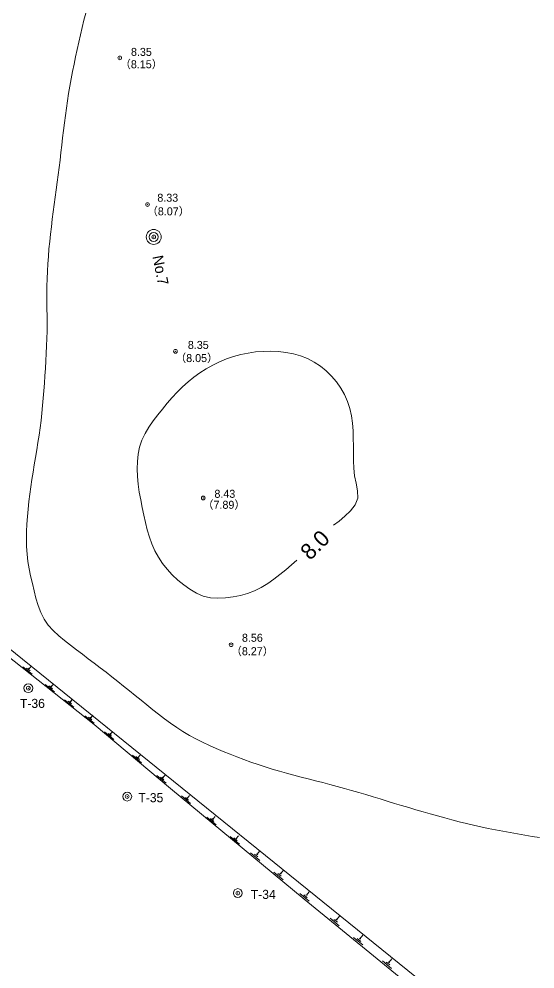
# Model space of a CAD drawing. Units: millimetres, scale not verified. Extents: x 56189 to 355068, y 31537 to 257017.
# Drawn here: x 100221 to 134780, y 79237 to 142855 of the extents above; entities that cross this region are included whole.
import ezdxf
from ezdxf.enums import TextEntityAlignment as Align

# ---------------------------------------------------------------- set-up
doc = ezdxf.new("R2010")
doc.units = ezdxf.units.MM
doc.header["$LTSCALE"] = 500
doc.header["$PDMODE"] = 32
doc.header["$PDSIZE"] = 250
doc.layers.add('0平面図-0通り芯', color=3, linetype='Continuous', lineweight=13)
doc.styles.add('MS-ゴシック-5.0-1.0', font='')
doc.styles.get('MS-ゴシック-5.0-1.0').set_extended_font_data('MS-ゴシック-5.0-1.0')

msp = doc.modelspace()

# ---------------------------------------------------------------- linework, layer by layer
at = {"layer": '0平面図-0通り芯'}
for p, q in [((104702.3, 143249), (104572.2, 142766.2)), ((104572.2, 142766.2), (104449.2, 142281.1)), ((104449.2, 142281.1), (104332.1, 141794.4)), ((104219.7, 141306.4), (104111.1, 140817.7)), ((104332.1, 141794.4), (104219.7, 141306.4)), ((104111.1, 140817.7), (104006.3, 140328.3)), ((104006.3, 140328.3), (103905.3, 139838.3)), ((103808.6, 139347.5), (103716.1, 138856)), ((103905.3, 139838.3), (103808.6, 139347.5)), ((103716.1, 138856), (103628.1, 138363.8)), ((103628.1, 138363.8), (103544.9, 137870.9)), ((103544.9, 137870.9), (103466.6, 137377.2)), ((103393.3, 136882.8), (103325.3, 136387.6)), ((103466.6, 137377.2), (103393.3, 136882.8)), ((103325.3, 136387.6), (103261.8, 135891.7)), ((103261.8, 135891.7), (103201.7, 135395.4)), ((103143.9, 134898.7), (103087.4, 134401.9)), ((103201.7, 135395.4), (103143.9, 134898.7)), ((103087.4, 134401.9), (103030.8, 133905)), ((103030.8, 133905), (102973.2, 133408.2)), ((102973.2, 133408.2), (102913.5, 132911.7)), ((102850.5, 132415.7), (102784.8, 131920)), ((102913.5, 132911.7), (102850.5, 132415.7)), ((102784.8, 131920), (102717.2, 131424.6)), ((102717.2, 131424.6), (102648.8, 130929.3)), ((102580.5, 130433.9), (102513.4, 129938.5)), ((102648.8, 130929.3), (102580.5, 130433.9)), ((102513.4, 129938.5), (102448.5, 129442.7)), ((102448.5, 129442.7), (102386.7, 128946.5)), ((102386.7, 128946.5), (102329.1, 128449.8)), ((102276.5, 127952.5), (102229.8, 127454.4)), ((102329.1, 128449.8), (102276.5, 127952.5)), ((102229.8, 127454.4), (102189, 126955.8)), ((102189, 126955.8), (102154.5, 126456.6)), ((102154.5, 126456.6), (102126.5, 125957.1)), ((102105.4, 125457.4), (102091.3, 124957.4)), ((102126.5, 125957.1), (102105.4, 125457.4)), ((102091.3, 124957.4), (102084.6, 124457.3)), ((102084.6, 124457.3), (102085.2, 123957.2)), ((102085.2, 123957.2), (102090.9, 123457.2)), ((102090.9, 123457.2), (102097.4, 122957.3)), ((102097.4, 122957.3), (102100.7, 122457.3)), ((102100.7, 122457.3), (102097, 121957.4)), ((102097, 121957.4), (102086, 121457.6)), ((102068.9, 120957.9), (102046.6, 120458.2)), ((102086, 121457.6), (102068.9, 120957.9)), ((102046.6, 120458.2), (102020.2, 119958.7)), ((114115.1, 120095.2), (114587.9, 120256.3)), ((114587.9, 120256.3), (115070.1, 120386.7)), ((115070.1, 120386.7), (115561, 120486.9)), ((115561, 120486.9), (116059.9, 120556.9)), ((116059.9, 120556.9), (116566, 120597.2)), ((116566, 120597.2), (117077.6, 120607.1)), ((117077.6, 120607.1), (117590, 120584.1)), ((117590, 120584.1), (118098.5, 120525.6)), ((118098.5, 120525.6), (118598.1, 120428.8)), ((118598.1, 120428.8), (119084.1, 120290.9)), ((119084.1, 120290.9), (119551.6, 120109.3)), ((102020.2, 119958.7), (101990.9, 119459.4)), ((112764, 119434.8), (113201.6, 119682.6)), ((113201.6, 119682.6), (113652.6, 119903.5)), ((113652.6, 119903.5), (114115.1, 120095.2)), ((119551.6, 120109.3), (119995.7, 119881.2)), ((119995.7, 119881.2), (120412.2, 119605.1)), ((120412.2, 119605.1), (120799.4, 119286)), ((101990.9, 119459.4), (101959.1, 118960.3)), ((111935.2, 118866.6), (112341.3, 119162)), ((112341.3, 119162), (112764, 119434.8)), ((120799.4, 119286), (121156.6, 118930.7)), ((101924.7, 118461.4), (101887, 117962.8)), ((101959.1, 118960.3), (101924.7, 118461.4)), ((111177.8, 118215.9), (111547.3, 118550.5)), ((111547.3, 118550.5), (111935.2, 118866.6)), ((121156.6, 118930.7), (121483.3, 118546.2)), ((121483.3, 118546.2), (121776.4, 118137.6)), ((101887, 117962.8), (101845.7, 117464.5)), ((110484.4, 117499.6), (110824.4, 117864.9)), ((110824.4, 117864.9), (111177.8, 118215.9)), ((121776.4, 118137.6), (122026.8, 117705.4)), ((122026.8, 117705.4), (122225.8, 117249.9)), ((101845.7, 117464.5), (101800.4, 116966.6)), ((109834.1, 116734.4), (110155.1, 117122.1)), ((110155.1, 117122.1), (110484.4, 117499.6)), ((122225.8, 117249.9), (122374.9, 116774.4)), ((101750.4, 116469.1), (101695.4, 115972.1)), ((101800.4, 116966.6), (101750.4, 116469.1)), ((109518.6, 116338.7), (109834.1, 116734.4)), ((122374.9, 116774.4), (122481.1, 116283.5)), ((101695.4, 115972.1), (101634.5, 115475.8)), ((108917.9, 115523.6), (109209, 115936.1)), ((109209, 115936.1), (109518.6, 116338.7)), ((122481.1, 116283.5), (122551.5, 115782.2)), ((101634.5, 115475.8), (101566.8, 114980.4)), ((108660.6, 115097.7), (108917.9, 115523.6)), ((122551.5, 115782.2), (122593.2, 115275.4)), ((122593.2, 115275.4), (122613, 114767.7)), ((101566.8, 114980.4), (101491.6, 114485.9)), ((108301.1, 114192.4), (108452.6, 114654.4)), ((108452.6, 114654.4), (108660.6, 115097.7)), ((122613, 114767.7), (122618.3, 114263.9)), ((101410.2, 113992.4), (101325.5, 113499.5)), ((101491.6, 114485.9), (101410.2, 113992.4)), ((108201.4, 113714.3), (108301.1, 114192.4)), ((122618.3, 114263.9), (122618.4, 113764.9)), ((101325.5, 113499.5), (101240.6, 113006.8)), ((108147.9, 113222.8), (108201.4, 113714.3)), ((122618.4, 113764.9), (122624.5, 113268.2)), ((122624.5, 113268.2), (122647.9, 112771.4)), ((101240.6, 113006.8), (101158.6, 112514)), ((108134.7, 112720.6), (108147.9, 113222.8)), ((108156.1, 112210.4), (108134.7, 112720.6)), ((122647.9, 112771.4), (122699.9, 112272.2)), ((101081.9, 112020.6), (101011.1, 111526.5)), ((101158.6, 112514), (101081.9, 112020.6)), ((108206.3, 111695), (108156.1, 112210.4)), ((122699.9, 112272.2), (122791.7, 111768.2)), ((101011.1, 111526.5), (100946.4, 111031.2)), ((108279.7, 111177.2), (108206.3, 111695)), ((122791.7, 111768.2), (122896.4, 111263.5)), ((100946.4, 111031.2), (100888.1, 110534.4)), ((108370.4, 110659.7), (108279.7, 111177.2)), ((122909.6, 110775.8), (122742.1, 110322.5)), ((122896.4, 111263.5), (122909.6, 110775.8)), ((100888.1, 110534.4), (100836.5, 110035.7)), ((108472.7, 110145.1), (108370.4, 110659.7)), ((108580.8, 109636.4), (108472.7, 110145.1)), ((122742.1, 110322.5), (122431, 109912.2)), ((100791.9, 109535), (100756.1, 109032.4)), ((100836.5, 110035.7), (100791.9, 109535)), ((108692.7, 109135.9), (108580.8, 109636.4)), ((122052, 109550.7), (121659.9, 109234.5)), ((122431, 109912.2), (122052, 109550.7)), ((100756.1, 109032.4), (100732, 108529.3)), ((108814.8, 108645.3), (108692.7, 109135.9)), ((121659.9, 109234.5), (121295.4, 108964)), ((100732, 108529.3), (100723, 108026.6)), ((108954.6, 108166.2), (108814.8, 108645.3)), ((109119.8, 107700.2), (108954.6, 108166.2)), ((100723, 108026.6), (100732.1, 107525.5)), ((100732.1, 107525.5), (100762.5, 107027.2)), ((109318.1, 107248.9), (109119.8, 107700.2)), ((100762.5, 107027.2), (100817.3, 106532.7)), ((109555.8, 106813.9), (109318.1, 107248.9)), ((100817.3, 106532.7), (100899, 106042.8)), ((109832.1, 106397.4), (109555.8, 106813.9)), ((110143.5, 106001.2), (109832.1, 106397.4)), ((118461.8, 106294.4), (118083.8, 105968.6)), ((118835.3, 106623.9), (118461.8, 106294.4)), ((100899, 106042.8), (101001.9, 105554.9)), ((110486.6, 105627.5), (110143.5, 106001.2)), ((110857.9, 105278.4), (110486.6, 105627.5)), ((117696.8, 105650.1), (117296.4, 105342.7)), ((118083.8, 105968.6), (117696.8, 105650.1)), ((101001.9, 105554.9), (101114.5, 105063.5)), ((101114.5, 105063.5), (101229.8, 104566)), ((111253.9, 104956.1), (110857.9, 105278.4)), ((116880.2, 105052.9), (116448, 104790.2)), ((117296.4, 105342.7), (116880.2, 105052.9)), ((101229.8, 104566), (101355.4, 104069.2)), ((111671.2, 104662.5), (111253.9, 104956.1)), ((112107.5, 104404.9), (111671.2, 104662.5)), ((112565.1, 104208.5), (112107.5, 104404.9)), ((115535.1, 104383.7), (115054.3, 104257.5)), ((115999.6, 104563.9), (115535.1, 104383.7)), ((116448, 104790.2), (115999.6, 104563.9)), ((101355.4, 104069.2), (101502.5, 103581.8)), ((113046.2, 104098.6), (112565.1, 104208.5)), ((113545.1, 104069.4), (113046.2, 104098.6)), ((114052.4, 104099.7), (113545.1, 104069.4)), ((114558.4, 104168.4), (114052.4, 104099.7)), ((115054.3, 104257.5), (114558.4, 104168.4)), ((101502.5, 103581.8), (101681.9, 103112.6)), ((101681.9, 103112.6), (101904.6, 102670.1)), ((96681.3, 103019.4), (136076.2, 71231)), ((101904.6, 102670.1), (102181.5, 102263.1)), ((97326.2, 101882), (105255.3, 95600.9)), ((102181.5, 102263.1), (102516, 101895.5)), ((102516, 101895.5), (102888.5, 101556.5)), ((102888.5, 101556.5), (103276.4, 101233.4)), ((103276.4, 101233.4), (103668.9, 100919.3)), ((103668.9, 100919.3), (104064.9, 100612.2)), ((104064.9, 100612.2), (104462.9, 100309.9)), ((104462.9, 100309.9), (104862.1, 100010.6)), ((104862.1, 100010.6), (105261.4, 99712.2)), ((105261.4, 99712.2), (105659.5, 99412.7)), ((105659.5, 99412.7), (106055.4, 99110.2)), ((106055.4, 99110.2), (106448.4, 98803.4)), ((106448.4, 98803.4), (106839.2, 98492.9)), ((106839.2, 98492.9), (107228.4, 98179.6)), ((107228.4, 98179.6), (107616.6, 97864.4)), ((107616.6, 97864.4), (108004.6, 97548.1)), ((108004.6, 97548.1), (108393, 97231.8)), ((108393, 97231.8), (108782.6, 96916.1)), ((108782.6, 96916.1), (109174, 96602.2)), ((109174, 96602.2), (109568.6, 96292.3)), ((109568.6, 96292.3), (109967.4, 95988.6)), ((105255.3, 95600.9), (110372.8, 91327.4)), ((109967.4, 95988.6), (110371.9, 95693.4)), ((110371.9, 95693.4), (110783.2, 95409.3)), ((110783.2, 95409.3), (111202.6, 95138.4)), ((111202.6, 95138.4), (111631.5, 94883.2)), ((111631.5, 94883.2), (112070.3, 94644.9)), ((112070.3, 94644.9), (112517.6, 94421.4)), ((112517.6, 94421.4), (112971.4, 94209.8)), ((112971.4, 94209.8), (113429.5, 94007)), ((113429.5, 94007), (113890.3, 93810.8)), ((113890.3, 93810.8), (114353.6, 93620.8)), ((114353.6, 93620.8), (114819.3, 93437.1)), ((114819.3, 93437.1), (115287.3, 93260.1)), ((115287.3, 93260.1), (115757.6, 93089.7)), ((115757.6, 93089.7), (116230.2, 92926.2)), ((116230.2, 92926.2), (116705, 92769.6)), ((116705, 92769.6), (117182.1, 92620.2)), ((117182.1, 92620.2), (117661.2, 92478)), ((117661.2, 92478), (118142.4, 92342.6)), ((118142.4, 92342.6), (118625.1, 92212.5)), ((118625.1, 92212.5), (119109, 92086.4)), ((119109, 92086.4), (119593.6, 91962.8)), ((119593.6, 91962.8), (120078.5, 91840.3)), ((120078.5, 91840.3), (120563.3, 91717.5)), ((120563.3, 91717.5), (121047.7, 91592.9)), ((110372.8, 91327.4), (119327.9, 83912.3)), ((121047.7, 91592.9), (121531.1, 91465.1)), ((121531.1, 91465.1), (122013.1, 91332.9)), ((122013.1, 91332.9), (122494, 91196.1)), ((122494, 91196.1), (122973.8, 91055.8)), ((122973.8, 91055.8), (123452.9, 90912.8)), ((123452.9, 90912.8), (123931.5, 90767.9)), ((123931.5, 90767.9), (124410, 90621.9)), ((124410, 90621.9), (124888.4, 90475.8)), ((124888.4, 90475.8), (125367.1, 90330)), ((125367.1, 90330), (125846.1, 90185.1)), ((125846.1, 90185.1), (126325.5, 90041.3)), ((126325.5, 90041.3), (126805.3, 89899.2)), ((126805.3, 89899.2), (127285.7, 89759.1)), ((127285.7, 89759.1), (127766.7, 89621.4)), ((127766.7, 89621.4), (128248.4, 89486.5)), ((128248.4, 89486.5), (128730.9, 89354.8)), ((128730.9, 89354.8), (129214.2, 89226.7)), ((129214.2, 89226.7), (129698.5, 89102.6)), ((129698.5, 89102.6), (130183.8, 88982.9)), ((130183.8, 88982.9), (130670.2, 88868)), ((130670.2, 88868), (131157.8, 88758.4)), ((131157.8, 88758.4), (131646.6, 88654.2)), ((131646.6, 88654.2), (132136.6, 88555.5)), ((132136.6, 88555.5), (132627.7, 88461.5)), ((132627.7, 88461.5), (133119.6, 88371.6)), ((133119.6, 88371.6), (133612.2, 88285.1)), ((133612.2, 88285.1), (134105.4, 88201.4)), ((134105.4, 88201.4), (134598.9, 88120)), ((134598.9, 88120), (135092.6, 88040.2)), ((119327.9, 83912.3), (132119.4, 73482.5))]:
    msp.add_line(p, q, dxfattribs=at)
at = {"layer": '0平面図-0通り芯', "color": 4}
for p, q in [((100484, 99476.2), (101111.1, 98979.5)), ((100726.5, 99379.8), (100961.7, 99193.5)), ((100851.5, 99376.5), (100929.9, 99314.4)), ((100890.7, 99345.4), (101030.4, 99521.8)), ((101982, 98289.6), (102609.1, 97792.9)), ((102224.5, 98193.2), (102459.7, 98006.9)), ((102349.5, 98189.9), (102427.9, 98127.8)), ((102388.7, 98158.8), (102528.4, 98335.2)), ((103266.8, 97271.9), (103893.9, 96775.1)), ((103509.3, 97175.4), (103744.5, 96989.1)), ((103634.3, 97172.1), (103712.6, 97110)), ((103673.5, 97141.1), (103813.2, 97317.4)), ((104625.4, 96195.6), (105252.5, 95698.9)), ((104867.9, 96099.2), (105103.1, 95912.9)), ((104992.9, 96095.9), (105071.2, 96033.8)), ((105032.1, 96064.9), (105171.8, 96241.2)), ((105950.7, 95118), (106564.8, 94605.2)), ((106190.7, 95015.3), (106420.9, 94823)), ((106315.5, 95008.8), (106392.3, 94944.7)), ((106353.9, 94976.7), (106498.1, 95149.4)), ((107811.9, 93563.8), (108425.9, 93051)), ((108215, 93422.5), (108359.2, 93595.2)), ((108051.8, 93461.1), (108282.1, 93268.8)), ((108176.6, 93454.6), (108253.4, 93390.4)), ((109455.5, 92191.2), (110069.5, 91678.4)), ((109695.4, 92088.5), (109925.7, 91896.2)), ((109820.3, 92082), (109897, 92017.9)), ((109858.6, 92049.9), (110002.9, 92222.7)), ((111093.9, 90827.7), (111710.1, 90317.5)), ((111334.3, 90726.1), (111565.4, 90534.7)), ((111459.1, 90720), (111536.2, 90656.3)), ((111497.7, 90688.1), (111641.2, 90861.4)), ((112803, 89412.5), (113419.2, 88902.3)), ((113043.4, 89310.8), (113274.5, 89119.5)), ((113168.3, 89304.8), (113245.3, 89241)), ((113206.8, 89272.9), (113350.3, 89446.2)), ((114370.1, 88114.9), (114986.3, 87604.7)), ((114610.5, 88013.2), (114841.6, 87821.9)), ((114735.4, 88007.2), (114812.4, 87943.4)), ((114773.9, 87975.3), (114917.4, 88148.6)), ((115734, 87018), (116350.2, 86507.8)), ((115990.3, 86935.6), (116221.4, 86744.2)), ((116131.1, 86948.8), (116208.2, 86885)), ((116169.6, 86916.9), (116361, 87148)), ((117298.9, 85722.1), (117915.1, 85211.9)), ((117555.3, 85639.7), (117786.3, 85448.4)), ((117696.1, 85653), (117773.1, 85589.2)), ((117734.6, 85621.1), (117925.9, 85852.2)), ((119036.3, 84283.5), (119652.5, 83773.3)), ((119292.7, 84201.1), (119523.7, 84009.8)), ((119433.5, 84214.4), (119510.5, 84150.6)), ((119472, 84182.5), (119663.3, 84413.5)), ((121490.1, 82536.4), (121679.6, 82768.9)), ((121053.7, 82634.1), (121673.7, 82128.6)), ((121310.6, 82553.7), (121543.1, 82364.1)), ((121451.3, 82568), (121528.8, 82504.8)), ((123056, 81259.6), (123245.6, 81492.1)), ((122619.6, 81357.3), (123239.6, 80851.8)), ((122876.6, 81276.9), (123109.1, 81087.3)), ((123017.3, 81291.2), (123094.8, 81228)), ((124557.7, 79777.1), (125177.7, 79271.5)), ((124814.7, 79696.6), (125047.2, 79507)), ((124955.4, 79710.9), (125032.9, 79647.7)), ((124994.1, 79679.3), (125183.7, 79911.8))]:
    msp.add_line(p, q, dxfattribs=at)
at = {"layer": '0平面図-0通り芯', "color": 5}
for radius in [500, 300]:
    msp.add_circle((109245.3, 128260), radius, dxfattribs=at)
at = {"layer": '0平面図-0通り芯'}
for centre in [(100844.8, 98042.7), (107467.4, 90786.9), (114877.3, 84317.7)]:
    msp.add_circle(centre, 300, dxfattribs=at)
at = {"layer": '0平面図-0通り芯', "color": 7}
for p in [(106970.2, 140251.7), (108834.1, 130427), (109245.3, 128260), (110698.1, 120602.2), (112562, 110777.5), (114426, 100952.7), (100844.8, 98042.7), (107467.4, 90786.9), (114877.3, 84317.7)]:
    msp.add_point(p, dxfattribs=at)

# ---------------------------------------------------------------- texts
at = {"layer": '0平面図-0通り芯', "color": 4, "style": 'MS-ゴシック-5.0-1.0'}
for s, height, p in [('8.35', 536.1, (107721.6, 140222.3)), ('（8.15）', 536.1, (106982.6, 139395)), ('8.33', 536.1, (109487.6, 130457.1)), ('（8.07）', 536.1, (108790.6, 129547.3)), ('8.35', 536.1, (111530.6, 120599.4)), ('（8.05）', 536.1, (110688.1, 119719.7)), ('8.43', 536.1, (113309.4, 110629.7)), ('（7.89）', 536.1, (112518.8, 109894.8)), ('8.56', 536.1, (115152.7, 100990.3)), ('（8.27）', 536.1, (114417.8, 100088.4)), ('T-36', 607.6, (100282.7, 96536.7)), ('T-35', 607.6, (108215.5, 90222.8)), ('T-34', 607.6, (115743.6, 83747.1))]:
    msp.add_text(s, height=height, dxfattribs=at).set_placement(p, align=Align.BOTTOM_LEFT)
at = {"layer": '0平面図-0通り芯', "color": 7, "style": 'MS-ゴシック-5.0-1.0'}
msp.add_text('No.7', height=714.8, rotation=281.31, dxfattribs=at).set_placement((108943.7, 126909.2), align=Align.BOTTOM_LEFT)
at = {"layer": '0平面図-0通り芯', "style": 'MS-ゴシック-5.0-1.0'}
msp.add_text('8.0', height=1072, rotation=45, dxfattribs=at).set_placement((119942.3, 106328.5), align=Align.BOTTOM_LEFT)

doc.saveas('drawing.dxf')
